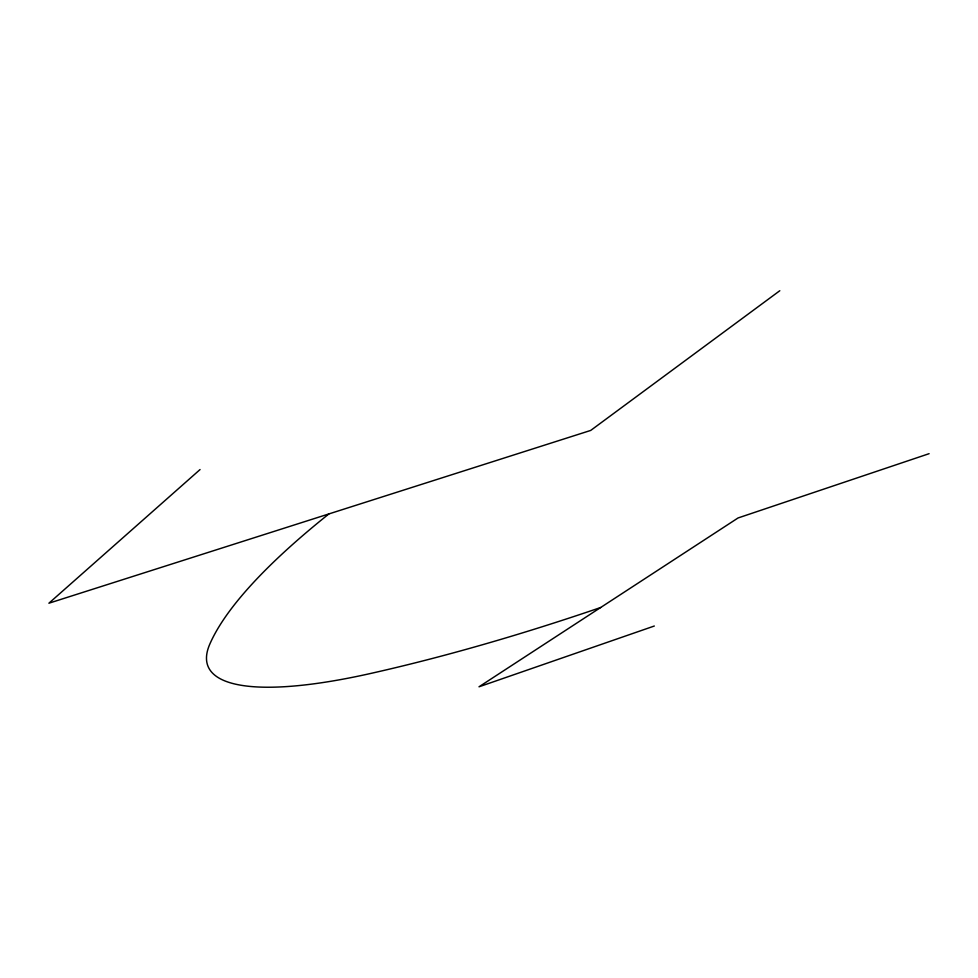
<?xml version="1.0" encoding="UTF-8"?>
<svg xmlns="http://www.w3.org/2000/svg" width="978" height="978" viewBox="0 0 978 978"><rect width="100%" height="100%" fill="white"/><g stroke="black" fill="none" stroke-linecap="round" stroke-linejoin="round"><path stroke-width="1.47" d="M200.05 469.562L48.9 603.218L590.712 430.43L779.808 290.723M654.319 626.018L479.012 686.8L738.06 517.961L929.1 453.682M328.889 513.939A721.605 164.879 -24.3 0 0 209.708 644.355A346.53 83.093 -22.2 0 0 368.95 673.842A887.938 251.676 -24.5 0 0 600.639 607.521"/></g></svg>
